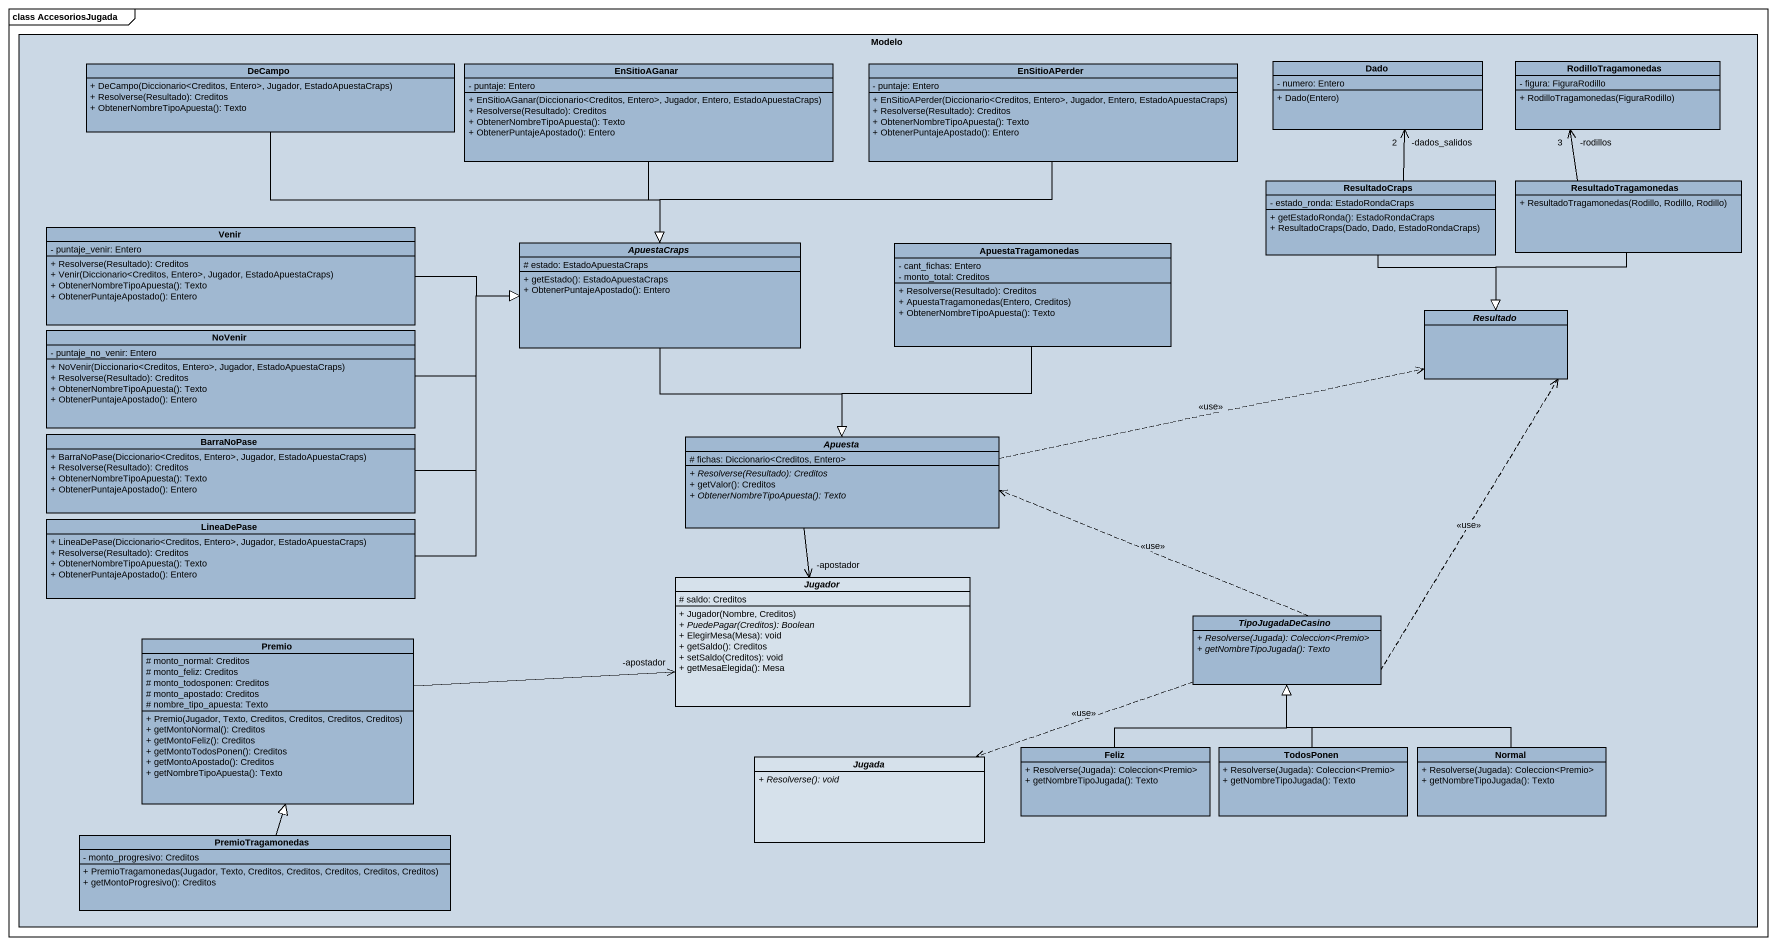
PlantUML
@startuml
mainframe class AccesoriosJugada
hide circle
hide empty members
skinparam classAttributeIconSize 0
rectangle Modelo #CBD8E5 {
  class DeCampo #A0B8D1 {
    + DeCampo(Diccionario<Creditos, Entero>, Jugador, EstadoApuestaCraps)
    + Resolverse(Resultado): Creditos
    + ObtenerNombreTipoApuesta(): Texto
  }
  class EnSitioAGanar #A0B8D1 {
    - puntaje: Entero
    + EnSitioAGanar(Diccionario<Creditos, Entero>, Jugador, Entero, EstadoApuestaCraps)
    + Resolverse(Resultado): Creditos
    + ObtenerNombreTipoApuesta(): Texto
    + ObtenerPuntajeApostado(): Entero
  }
  class EnSitioAPerder #A0B8D1 {
    - puntaje: Entero
    + EnSitioAPerder(Diccionario<Creditos, Entero>, Jugador, Entero, EstadoApuestaCraps)
    + Resolverse(Resultado): Creditos
    + ObtenerNombreTipoApuesta(): Texto
    + ObtenerPuntajeApostado(): Entero
  }
  class Dado #A0B8D1 {
    - numero: Entero
    + Dado(Entero)
  }
  class RodilloTragamonedas #A0B8D1 {
    - figura: FiguraRodillo
    + RodilloTragamonedas(FiguraRodillo)
  }
  class ResultadoCraps #A0B8D1 {
    - estado_ronda: EstadoRondaCraps
    + getEstadoRonda(): EstadoRondaCraps
    + ResultadoCraps(Dado, Dado, EstadoRondaCraps)
  }
  class ResultadoTragamonedas #A0B8D1 {
    + ResultadoTragamonedas(Rodillo, Rodillo, Rodillo)
  }
  class Venir #A0B8D1 {
    - puntaje_venir: Entero
    + Resolverse(Resultado): Creditos
    + Venir(Diccionario<Creditos, Entero>, Jugador, EstadoApuestaCraps)
    + ObtenerNombreTipoApuesta(): Texto
    + ObtenerPuntajeApostado(): Entero
  }
  abstract class ApuestaCraps #A0B8D1 {
    # estado: EstadoApuestaCraps
    + getEstado(): EstadoApuestaCraps
    + ObtenerPuntajeApostado(): Entero
  }
  class ApuestaTragamonedas #A0B8D1 {
    - cant_fichas: Entero
    - monto_total: Creditos
    + Resolverse(Resultado): Creditos
    + ApuestaTragamonedas(Entero, Creditos)
    + ObtenerNombreTipoApuesta(): Texto
  }
  abstract class Resultado #A0B8D1
  class NoVenir #A0B8D1 {
    - puntaje_no_venir: Entero
    + NoVenir(Diccionario<Creditos, Entero>, Jugador, EstadoApuestaCraps)
    + Resolverse(Resultado): Creditos
    + ObtenerNombreTipoApuesta(): Texto
    + ObtenerPuntajeApostado(): Entero
  }
  class BarraNoPase #A0B8D1 {
    + BarraNoPase(Diccionario<Creditos, Entero>, Jugador, EstadoApuestaCraps)
    + Resolverse(Resultado): Creditos
    + ObtenerNombreTipoApuesta(): Texto
    + ObtenerPuntajeApostado(): Entero
  }
  abstract class Apuesta #A0B8D1 {
    # fichas: Diccionario<Creditos, Entero>
    {abstract} + Resolverse(Resultado): Creditos
    + getValor(): Creditos
    {abstract} + ObtenerNombreTipoApuesta(): Texto
  }
  class LineaDePase #A0B8D1 {
    + LineaDePase(Diccionario<Creditos, Entero>, Jugador, EstadoApuestaCraps)
    + Resolverse(Resultado): Creditos
    + ObtenerNombreTipoApuesta(): Texto
    + ObtenerPuntajeApostado(): Entero
  }
  abstract class Jugador #D6E1EB {
    # saldo: Creditos
    + Jugador(Nombre, Creditos)
    {abstract} + PuedePagar(Creditos): Boolean
    + ElegirMesa(Mesa): void
    + getSaldo(): Creditos
    + setSaldo(Creditos): void
    + getMesaElegida(): Mesa
  }
  abstract class TipoJugadaDeCasino #A0B8D1 {
    {abstract} + Resolverse(Jugada): Coleccion<Premio>
    {abstract} + getNombreTipoJugada(): Texto
  }
  class Premio #A0B8D1 {
    # monto_normal: Creditos
    # monto_feliz: Creditos
    # monto_todosponen: Creditos
    # monto_apostado: Creditos
    # nombre_tipo_apuesta: Texto
    + Premio(Jugador, Texto, Creditos, Creditos, Creditos, Creditos)
    + getMontoNormal(): Creditos
    + getMontoFeliz(): Creditos
    + getMontoTodosPonen(): Creditos
    + getMontoApostado(): Creditos
    + getNombreTipoApuesta(): Texto
  }
  abstract class Jugada #D6E1EB {
    {abstract} + Resolverse(): void
  }
  class Feliz #A0B8D1 {
    + Resolverse(Jugada): Coleccion<Premio>
    + getNombreTipoJugada(): Texto
  }
  class TodosPonen #A0B8D1 {
    + Resolverse(Jugada): Coleccion<Premio>
    + getNombreTipoJugada(): Texto
  }
  class Normal #A0B8D1 {
    + Resolverse(Jugada): Coleccion<Premio>
    + getNombreTipoJugada(): Texto
  }
  class PremioTragamonedas #A0B8D1 {
    - monto_progresivo: Creditos
    + PremioTragamonedas(Jugador, Texto, Creditos, Creditos, Creditos, Creditos, Creditos)
    + getMontoProgresivo(): Creditos
  }
}
DeCampo -right-|> ApuestaCraps
EnSitioAGanar --|> ApuestaCraps
EnSitioAPerder -left-|> ApuestaCraps
ResultadoCraps -up-> "-dados_salidos\n2" Dado
ResultadoCraps --|> Resultado
ResultadoTragamonedas -up-> "-rodillos\n3" RodilloTragamonedas
ResultadoTragamonedas --|> Resultado
Venir -right-|> ApuestaCraps
ApuestaCraps --|> Apuesta
ApuestaTragamonedas --|> Apuesta
NoVenir -right-|> ApuestaCraps
BarraNoPase -right-|> ApuestaCraps
Apuesta .right.> Resultado : <<use>>
Apuesta --> "-apostador" Jugador
LineaDePase -up-|> ApuestaCraps
TipoJugadaDeCasino .up.> Resultado : <<use>>
TipoJugadaDeCasino .left.> Apuesta : <<use>>
TipoJugadaDeCasino .left.> Jugada : <<use>>
Premio -right-> "-apostador" Jugador
Feliz -up-|> TipoJugadaDeCasino
TodosPonen -up-|> TipoJugadaDeCasino
Normal -left-|> TipoJugadaDeCasino
PremioTragamonedas -up-|> Premio
@enduml
